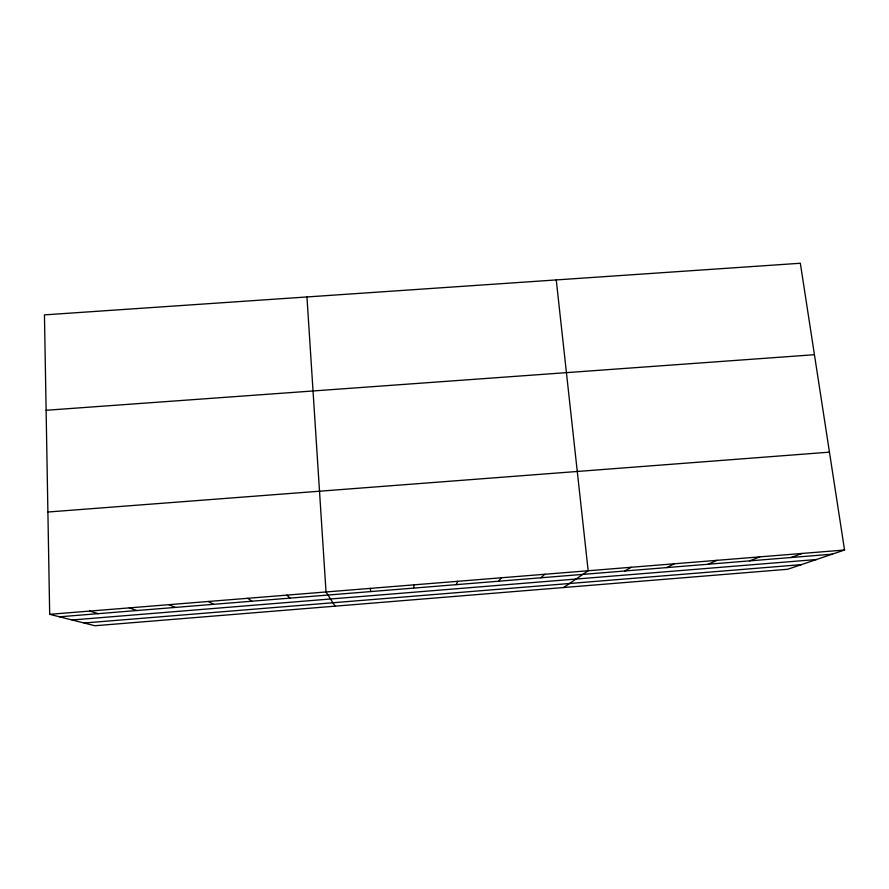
<?xml version="1.0" encoding="UTF-8"?>
<svg xmlns="http://www.w3.org/2000/svg" width="889" height="889" viewBox="0 0 889 889"><rect width="100%" height="100%" fill="white"/><g stroke="black" fill="none" stroke-linecap="round" stroke-linejoin="round"><path stroke-width="1.33" d="M413.563 588.107L414.063 584.84M456.113 584.662L457.835 581.295M498.507 581.228L501.44 577.772M540.745 577.806L544.89 574.261M563.582 587.54L588.174 570.76L556.247 279.924M624.778 570.994L631.301 567.271M666.572 567.604L674.262 563.793M708.211 564.237L717.067 560.326M749.694 560.87L759.717 556.881M791.043 557.525L802.211 553.436M844.55 550.013L787.687 569.26L94.923 625.745L49.684 614.321L44.45 314.884L800.333 263.255L844.55 550.013L49.684 614.321M84.088 623.011L801.345 564.637M59.519 616.799L832.237 554.18M72.087 619.977L816.446 559.525M47.895 512.02L829.459 452.157M46.117 410.274L814.435 354.711M89.556 611.087L98.246 613.666M129.294 607.876L136.85 610.532M168.91 604.676L175.322 607.42M208.382 601.475L213.671 604.309M247.731 598.297L251.898 601.208M286.936 595.119L290.003 598.119M335.086 606.165L326.03 591.963L306.949 296.959M370.124 588.396L370.857 591.574"/></g></svg>
